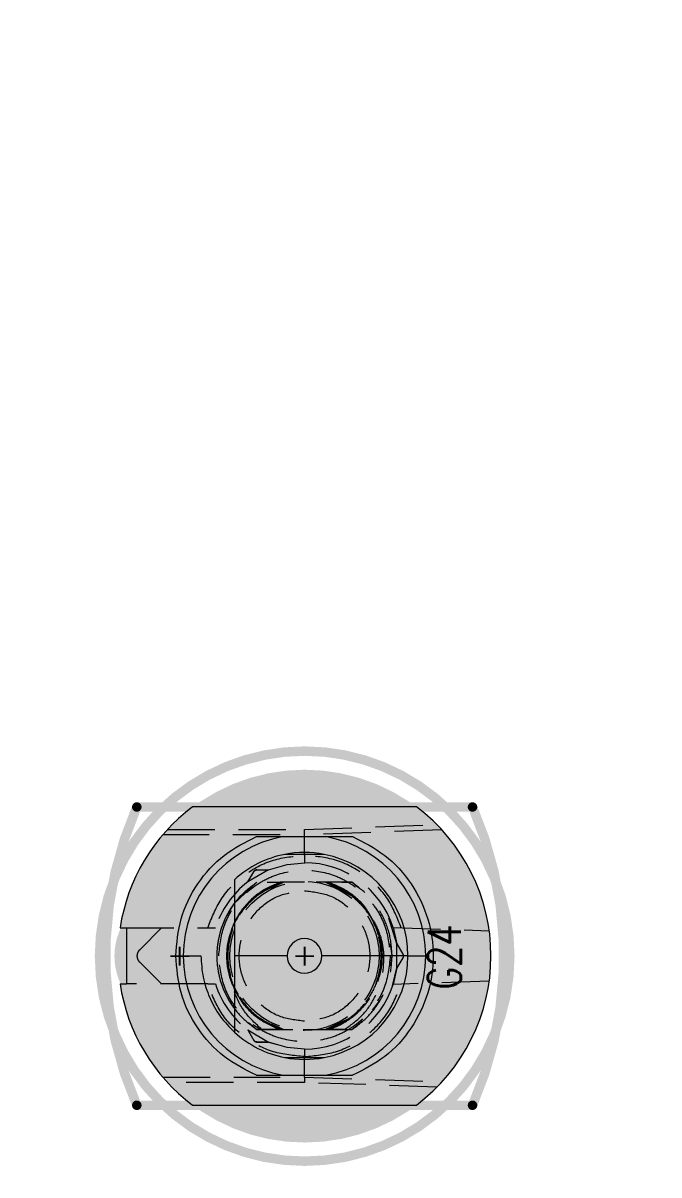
# Model space of a CAD drawing. Header units: millimetres. Extents: x 5 to 1395, y 5 to 415.
# Drawn here: x 1122 to 1139.04, y 229.93 to 260.83 of the extents above; entities that cross this region are included whole.
import ezdxf

# ---------------------------------------------------------------- set-up
doc = ezdxf.new("R2010")
doc.units = ezdxf.units.MM
doc.header["$PDSIZE"] = -1
doc.linetypes.add('HIDDEN', pattern=[1.905, 1.27, -0.635])
for name, color, linetype in [('DRIL_PLTE_THRU_01', 16, 'Continuous'), ('DRIL_PLTE_THRU_02', 146, 'Continuous'), ('DRIL_PLTE_THRU_03', 56, 'Continuous'), ('DRIL_PLTE_THRU_04', 216, 'Continuous'), ('DRIL_PLTE_THRU_05', 34, 'Continuous'), ('DRIL_PLTE_THRU_06', 96, 'Continuous'), ('DRIL_PLTE_THRU_07', 171, 'Continuous'), ('DRIL_PLTE_THRU_08', 176, 'Continuous'), ('DRIL_SYMBOL', 2, 'Continuous'), ('PADS_BOT', 5, 'Continuous'), ('PADS_INNER', 1, 'Continuous'), ('PADS_TOP', 1, 'Continuous'), ('PART_NAME_01', 1, 'Continuous'), ('PART_TOP_2DLINE_26', 5, 'Continuous'), ('PART_TOP_2DLINE_27', 5, 'Continuous')]:
    doc.layers.add(name, color=color, linetype=linetype)
doc.styles.add('W0$127', font='simplex', dxfattribs={"width": 0.75})
doc.dimstyles.new('ISO-25', dxfattribs={"dimtxt": 2.5, "dimasz": 2.5, "dimexe": 1.25, "dimexo": 0.625, "dimtad": 1, "dimtxsty": 'Standard', "dimcen": 2.5, "dimadec": 0, "dimazin": 0, "dimtfac": 1, "dimtmove": 0, "dimatfit": 3, "dimfxl": 0, "dimarcsym": 0})

# ---------------------------------------------------------------- blocks, each defined once
blk = doc.blocks.new('SMOOTH_0$254')
at = {"const_width": 0.127}
blk.add_lwpolyline([(-0.0635, 0, 1), (0.0635, 0, 1)], format="xyb", close=True, dxfattribs=at)
blk = doc.blocks.new('PART_BODY_TOP_1')
at = {"layer": 'PART_TOP_2DLINE_26', "const_width": 0.254}
blk.add_lwpolyline([(5.5, 0, 1), (-5.5, 0, 1)], format="xyb", close=True, dxfattribs=at)
at = {"layer": 'PART_TOP_2DLINE_27', "const_width": 0.254}
blk.add_lwpolyline([(-4.5, 4), (4.5, 4, -0.208911), (4.5, -4), (-4.5, -4, -0.208911)], format="xyb", close=True, dxfattribs=at)
at = {"layer": 'PART_TOP_2DLINE_27'}
for p in [(-4.5, 4), (4.5, 4), (-4.5, -4), (4.5, -4)]:
    blk.add_blockref('SMOOTH_0$254', p, dxfattribs=at)
blk = doc.blocks.new('DRIL_SYMBOL_5$15')
at = {"layer": 'DRIL_SYMBOL', "const_width": 0.0508}
for points in [[(-0.254, 0), (0.254, 0)], [(0, -0.254), (0, 0.254)]]:
    blk.add_lwpolyline(points, dxfattribs=at)
blk = doc.blocks.new('DRIL_HOLE_5$15')
at = {"const_width": 2.575}
blk.add_lwpolyline([(-1.2875, 0, 1), (1.2875, 0, 1)], format="xyb", close=True, dxfattribs=at)
blk.add_blockref('DRIL_SYMBOL_5$15', (0, 0))
blk = doc.blocks.new('PAD_0')
at = {"const_width": 5}
blk.add_lwpolyline([(0, -2.5, 1), (0, 2.5, 1)], format="xyb", close=True, dxfattribs=at)
blk = doc.blocks.new('STK_TOP_181')
at = {"layer": 'DRIL_PLTE_THRU_01'}
blk.add_blockref('DRIL_HOLE_5$15', (0, 0), dxfattribs=at)
at = {"layer": 'DRIL_PLTE_THRU_02'}
blk.add_blockref('DRIL_HOLE_5$15', (0, 0), dxfattribs=at)
at = {"layer": 'DRIL_PLTE_THRU_03'}
blk.add_blockref('DRIL_HOLE_5$15', (0, 0), dxfattribs=at)
at = {"layer": 'DRIL_PLTE_THRU_04'}
blk.add_blockref('DRIL_HOLE_5$15', (0, 0), dxfattribs=at)
at = {"layer": 'DRIL_PLTE_THRU_05'}
blk.add_blockref('DRIL_HOLE_5$15', (0, 0), dxfattribs=at)
at = {"layer": 'DRIL_PLTE_THRU_06'}
blk.add_blockref('DRIL_HOLE_5$15', (0, 0), dxfattribs=at)
at = {"layer": 'DRIL_PLTE_THRU_07'}
blk.add_blockref('DRIL_HOLE_5$15', (0, 0), dxfattribs=at)
at = {"layer": 'DRIL_PLTE_THRU_08'}
blk.add_blockref('DRIL_HOLE_5$15', (0, 0), dxfattribs=at)
at = {"layer": 'PADS_BOT'}
blk.add_blockref('PAD_0', (0, 0), dxfattribs=at)
at = {"layer": 'PADS_INNER'}
blk.add_blockref('PAD_0', (0, 0), dxfattribs=at)
at = {"layer": 'PADS_TOP'}
blk.add_blockref('PAD_0', (0, 0), dxfattribs=at)
blk = doc.blocks.new('DRIL_SYMBOL_2$55')
at = {"layer": 'DRIL_SYMBOL', "const_width": 0.0508}
for points in [[(-0.254, 0), (0.254, 0)], [(0, -0.254), (0, 0.254)]]:
    blk.add_lwpolyline(points, dxfattribs=at)
blk = doc.blocks.new('DRIL_HOLE_2$55')
at = {"const_width": 1.275}
blk.add_lwpolyline([(-0.6375, 0, 1), (0.6375, 0, 1)], format="xyb", close=True, dxfattribs=at)
blk.add_blockref('DRIL_SYMBOL_2$55', (0, 0))
blk = doc.blocks.new('PAD_1')
at = {"const_width": 1.75}
blk.add_lwpolyline([(0, -0.875, 1), (0, 0.875, 1)], format="xyb", close=True, dxfattribs=at)
blk = doc.blocks.new('STK_TOP_182')
at = {"layer": 'DRIL_PLTE_THRU_01'}
blk.add_blockref('DRIL_HOLE_2$55', (0, 0), dxfattribs=at)
at = {"layer": 'DRIL_PLTE_THRU_02'}
blk.add_blockref('DRIL_HOLE_2$55', (0, 0), dxfattribs=at)
at = {"layer": 'DRIL_PLTE_THRU_03'}
blk.add_blockref('DRIL_HOLE_2$55', (0, 0), dxfattribs=at)
at = {"layer": 'DRIL_PLTE_THRU_04'}
blk.add_blockref('DRIL_HOLE_2$55', (0, 0), dxfattribs=at)
at = {"layer": 'DRIL_PLTE_THRU_05'}
blk.add_blockref('DRIL_HOLE_2$55', (0, 0), dxfattribs=at)
at = {"layer": 'DRIL_PLTE_THRU_06'}
blk.add_blockref('DRIL_HOLE_2$55', (0, 0), dxfattribs=at)
at = {"layer": 'DRIL_PLTE_THRU_07'}
blk.add_blockref('DRIL_HOLE_2$55', (0, 0), dxfattribs=at)
at = {"layer": 'DRIL_PLTE_THRU_08'}
blk.add_blockref('DRIL_HOLE_2$55', (0, 0), dxfattribs=at)
at = {"layer": 'PADS_BOT'}
blk.add_blockref('PAD_1', (0, 0), dxfattribs=at)
at = {"layer": 'PADS_INNER'}
blk.add_blockref('PAD_1', (0, 0), dxfattribs=at)
at = {"layer": 'PADS_TOP'}
blk.add_blockref('PAD_1', (0, 0), dxfattribs=at)
blk = doc.blocks.new('SYM_TOP_3')
for name, p in [('PART_BODY_TOP_1', (0, 0)), ('STK_TOP_181', (0, 0)), ('STK_TOP_182', (3.35, 0))]:
    blk.add_blockref(name, p)
blk = doc.blocks.new('PART_TOP_14')
blk.add_blockref('SYM_TOP_3', (0, 0))
at = {"layer": 'PART_NAME_01', "style": 'W0$127', "width": 0.75}
blk.add_text('G24', height=0.889, rotation=270, dxfattribs=at).set_placement((-4.191, 0.889))
blk = doc.blocks.new('q')
at = {"rotation": 180}
blk.add_blockref('PART_TOP_14', (1129.545, 235.799), dxfattribs=at)
blk = doc.blocks.new('*D231')
at = {"color": 0, "lineweight": -2}
for p, q in [((969.595, 286.609), (969.595, 323.77)), ((1257.145, 181.679), (1257.145, 323.77)), ((1253.843, 322.77), (972.897, 322.77))]:
    blk.add_line(p, q, dxfattribs=at)
at = {"color": 0}
for points in [[(972.897, 323.321), (972.897, 322.22), (969.595, 322.77)], [(1253.843, 323.321), (1253.843, 322.22), (1257.145, 322.77)]]:
    blk.add_solid(points, dxfattribs=at)
at = {"layer": 'Defpoints', "color": 0}
for p in [(969.595, 322.77), (969.595, 285.609), (1257.145, 180.679)]:
    blk.add_point(p, dxfattribs=at)
at = {"color": 0, "insert": (1113.37, 326.336), "char_height": 3.5, "attachment_point": 5}
blk.add_mtext('287,550', dxfattribs=at)

msp = doc.modelspace()

# ---------------------------------------------------------------- linework, layer by layer
at = {"color": 7, "linetype": 'Continuous', "lineweight": 15}
for p, q in [((1132.5398, 239.8038), (1126.5398, 239.8038)), ((1124.5964, 236.5538), (1124.7648, 236.5538)), ((1124.7648, 236.5538), (1124.7648, 235.0538)), ((1126.2898, 235.8038), (1126.7648, 235.8038)), ((1129.075, 235.8038), (1127.6648, 235.8038)), ((1132.3148, 235.8038), (1130.0046, 235.8038)), ((1132.3148, 235.8038), (1132.7898, 235.8038)), ((1124.5964, 235.0538), (1124.7648, 235.0538)), ((1126.5398, 231.8038), (1132.5398, 231.8038))]:
    msp.add_line(p, q, dxfattribs=at)
at = {"color": 7, "linetype": 'HIDDEN', "lineweight": 0}
for p, q in [((1125.8685, 239.1981), (1129.5398, 239.1981)), ((1129.5398, 239.1982), (1133.0923, 239.3223)), ((1129.5398, 239.0538), (1129.5398, 239.1982)), ((1133.2255, 239.1825), (1129.5398, 239.0538)), ((1128.8895, 239.0538), (1125.7401, 239.0538)), ((1129.5398, 238.5038), (1129.5398, 239.0538)), ((1130.0642, 238.5288), (1130.0642, 238.5288)), ((1129.5398, 238.5038), (1129.5398, 238.3038)), ((1128.5799, 238.1121), (1128.0207, 237.7893)), ((1128.0207, 237.7893), (1128.1782, 238.0621)), ((1127.6506, 237.2014), (1128.2663, 237.7788)), ((1128.2663, 237.7788), (1128.0303, 237.581)), ((1128.3172, 237.4848), (1128.8889, 237.7788)), ((1128.3172, 237.4848), (1128.8889, 237.7788)), ((1128.5389, 237.7788), (1128.8889, 237.7788)), ((1128.6348, 237.619), (1128.9738, 237.7788)), ((1128.9738, 237.7788), (1128.6348, 237.619)), ((1128.8889, 237.7788), (1128.6478, 237.6548)), ((1129.2246, 237.7788), (1128.9738, 237.7788)), ((1129.4582, 237.7788), (1129.2246, 237.7788)), ((1129.5398, 237.7788), (1129.2717, 237.7788)), ((1130.1058, 237.7788), (1129.855, 237.7788)), ((1130.1058, 237.7788), (1130.8113, 237.4175)), ((1130.1058, 237.7788), (1130.5757, 237.5572)), ((1130.5756, 237.5572), (1130.1058, 237.7788)), ((1130.1058, 237.7787), (1130.6379, 237.5279)), ((1130.6379, 237.5279), (1130.1058, 237.7787)), ((1130.1058, 237.7787), (1130.6379, 237.5279)), ((1130.6379, 237.5279), (1130.1058, 237.7787)), ((1130.8133, 237.7788), (1130.1907, 237.7788)), ((1130.6377, 237.5489), (1130.1907, 237.7788)), ((1130.1907, 237.7788), (1130.7047, 237.5145)), ((1130.7048, 237.5144), (1130.1907, 237.7788)), ((1130.1907, 237.7788), (1130.7047, 237.5145)), ((1130.5407, 237.7788), (1130.8133, 237.7788)), ((1130.9527, 237.662), (1130.8133, 237.7788)), ((1131.0108, 237.6133), (1130.8133, 237.7788)), ((1132.0189, 236.1266), (1131.7987, 236.8148)), ((1124.7648, 236.5538), (1126.9461, 236.5538)), ((1125.1317, 235.9806), (1125.705, 236.5538)), ((1131.9199, 236.5687), (1134.494, 236.4788)), ((1131.9199, 236.5687), (1132.0189, 236.1266)), ((1131.8898, 235.8038), (1131.8492, 236.1275)), ((1131.8898, 235.8038), (1131.8509, 236.1141)), ((1132.0189, 236.1266), (1132.1764, 235.8538)), ((1132.0189, 235.4809), (1132.0189, 236.1266)), ((1131.8566, 235.5388), (1131.8898, 235.8038)), ((1132.1764, 235.7538), (1132.0189, 235.4809)), ((1125.705, 235.0538), (1125.1317, 235.627)), ((1131.8998, 235.003), (1132.0189, 235.4809)), ((1132.0189, 235.4809), (1131.9199, 235.0389)), ((1134.494, 235.1288), (1131.9199, 235.0389)), ((1126.9461, 235.0538), (1124.7648, 235.0538)), ((1131.3643, 234.3472), (1131.575, 234.6288)), ((1128.0379, 234.0202), (1128.2663, 233.8288)), ((1128.088, 233.9782), (1128.2663, 233.8288)), ((1128.5741, 233.9907), (1128.8889, 233.8288)), ((1128.9738, 233.8288), (1128.6565, 233.9784)), ((1128.6609, 233.9763), (1128.9738, 233.8288)), ((1130.6623, 234.0912), (1130.1058, 233.8288)), ((1130.1058, 233.8288), (1130.6623, 234.0912)), ((1130.6623, 234.0912), (1130.1058, 233.8288)), ((1130.1058, 233.8288), (1130.6623, 234.0912)), ((1130.1907, 233.8288), (1130.5942, 234.0362)), ((1130.8133, 233.8288), (1131.0868, 234.058)), ((1128.0207, 233.8183), (1128.5799, 233.4954)), ((1128.2663, 233.8288), (1128.8889, 233.8288)), ((1128.8889, 233.8288), (1128.2663, 233.8288)), ((1128.2663, 233.8288), (1129.2246, 233.8288)), ((1129.5063, 233.8288), (1129.855, 233.8288)), ((1129.855, 233.8288), (1130.6124, 233.8288)), ((1130.1907, 233.8288), (1130.8133, 233.8288)), ((1130.6124, 233.8288), (1130.1907, 233.8288)), ((1128.5799, 233.4954), (1128.2648, 233.4954)), ((1128.5799, 233.4954), (1128.7821, 233.4374)), ((1129.5398, 233.3038), (1129.5398, 233.1038)), ((1129.5398, 232.5538), (1129.5398, 233.1038)), ((1125.7401, 232.5538), (1128.8895, 232.5538)), ((1129.5398, 232.4094), (1125.8685, 232.4094)), ((1129.5398, 232.5538), (1133.2255, 232.4251)), ((1129.5398, 232.5538), (1129.5398, 232.4094)), ((1133.0923, 232.2853), (1129.5398, 232.4094))]:
    msp.add_line(p, q, dxfattribs=at)
at = {"color": 7, "linetype": 'HIDDEN', "lineweight": 0, "flags": 128}
for points in [[(1128.5799, 238.1121), (1129.0742, 238.26), (1129.5483, 238.3038)], [(1128.2663, 237.7788), (1128.2663, 237.7788)], [(1128.9738, 237.7788), (1128.9738, 237.7788)], [(1128.9738, 237.7788), (1128.9738, 237.7788)], [(1128.9738, 237.7788), (1128.9738, 237.7788)], [(1128.9738, 237.7788), (1128.9738, 237.7788)], [(1128.9738, 237.7788), (1128.9738, 237.7788)], [(1130.1058, 237.7788), (1130.1058, 237.7788)], [(1130.1058, 237.7788), (1130.1058, 237.7788)], [(1130.1058, 237.7788), (1130.1058, 237.7788)], [(1130.1058, 237.7788), (1130.1058, 237.7788)], [(1130.1058, 237.7788), (1130.1058, 237.7788)], [(1130.1058, 237.7788), (1130.1058, 237.7788)], [(1130.1058, 237.7788), (1130.1058, 237.7788)], [(1130.1058, 237.7788), (1130.1058, 237.7788)], [(1130.8133, 237.7788), (1130.8133, 237.7788)], [(1127.6106, 235.0277), (1127.6068, 235.0563), (1127.6067, 235.0652), (1127.607, 235.0665), (1127.6073, 235.0674), (1127.6075, 235.0675), (1127.6075, 235.0676), (1127.6076, 235.0676), (1127.6076, 235.0676), (1127.6076, 235.0676), (1127.6076, 235.0676), (1127.6076, 235.0676), (1127.6075, 235.0676), (1127.6073, 235.0676), (1127.6072, 235.0676), (1127.6072, 235.0676), (1127.6072, 235.0676), (1127.6072, 235.0676), (1127.6072, 235.0676), (1127.6073, 235.0676), (1127.6075, 235.0677), (1127.6077, 235.0677), (1127.6078, 235.0677), (1127.6078, 235.0677), (1127.6079, 235.0678), (1127.6079, 235.0678), (1127.6079, 235.0678), (1127.6079, 235.0678), (1127.6082, 235.0678), (1127.6086, 235.0677), (1127.6093, 235.0673), (1127.6119, 235.0644), (1127.6761, 234.9349), (1127.7633, 234.7719)], [(1131.319, 234.7765), (1131.319, 234.7765)], [(1130.567, 234.0246), (1130.567, 234.0246)], [(1128.2663, 233.8288), (1128.2663, 233.8288)], [(1128.2663, 233.8288), (1128.2663, 233.8288)], [(1128.2663, 233.8288), (1128.2663, 233.8288)], [(1128.2663, 233.8288), (1128.2663, 233.8288)], [(1128.2663, 233.8288), (1128.2663, 233.8288)], [(1128.2663, 233.8288), (1128.2663, 233.8288)], [(1128.2663, 233.8288), (1128.2663, 233.8288)], [(1128.2663, 233.8288), (1128.2663, 233.8288)], [(1129.2246, 233.8288), (1129.2246, 233.8288)], [(1129.855, 233.8288), (1129.855, 233.8288)], [(1130.8133, 233.8288), (1130.8133, 233.8288)], [(1130.8133, 233.8288), (1130.8133, 233.8288)], [(1130.8133, 233.8288), (1130.8133, 233.8288)], [(1130.8133, 233.8288), (1130.8133, 233.8288)], [(1130.8133, 233.8288), (1130.8133, 233.8288)], [(1130.8133, 233.8288), (1130.8133, 233.8288)], [(1130.8133, 233.8288), (1130.8133, 233.8288)], [(1129.5398, 233.3038), (1129.0742, 233.3475), (1128.5799, 233.4954)]]:
    msp.add_lwpolyline(points, dxfattribs=at)
at = {"color": 7, "linetype": 'HIDDEN', "lineweight": 0}
msp.add_circle((1129.5398, 235.8038), 2, dxfattribs=at)
at = {"color": 7, "linetype": 'Continuous', "lineweight": 15}
for radius, start, end in [(5, 126.8699, 171.37307), (5, 306.8699, 53.1301), (3.25, 100.06327, 180), (3.25, 0, 79.93673), (2.775, 100.89324, 132.50663), (2.775, 79.10676, 100.89295), (2.775, 0, 79.10705), (0.4648, 0, 180), (3.25, 180, 259.93673), (0.4648, 180, 0), (2.775, 280.89295, 0), (3.25, 280.06327, 0), (5, 188.62693, 233.1301), (2.775, 227.49336, 259.10705), (2.775, 259.10668, 280.89376)]:
    msp.add_arc((1129.5398, 235.8038), radius, start, end, dxfattribs=at)
at = {"color": 7, "linetype": 'HIDDEN', "lineweight": 0}
for radius, start, end in [(2.5, 17.81569, 90), (2.5, 127.42024, 162.5424), (2.35, 143.50581, 237.18508), (2.5, 197.4576, 232.57976), (2.5, 270, 342.18431)]:
    msp.add_arc((1129.5398, 235.8038), radius, start, end, dxfattribs=at)
at = {"color": 7, "linetype": 'Continuous', "lineweight": 15}
for points, knots in [([(1126.0898, 235.8098), (1126.1184, 236.1433), (1126.177, 236.8255), (1126.6432, 237.7632), (1127.3401, 238.5449), (1127.9515, 238.8531), (1128.2504, 239.0038)], [0, 0, 0, 0, 0.244423, 0.4999994, 0.7555771, 1, 1, 1, 1]), ([(1128.2504, 239.0038), (1128.3849, 239.0038), (1128.5587, 239.0038), (1128.753, 239.0038), (1128.8336, 239.0038), (1128.8876, 239.0038), (1128.9272, 239.0038), (1128.9534, 239.0038), (1128.9674, 239.0038), (1128.9715, 239.0038), (1128.9718, 239.0038), (1128.9719, 239.0038)], [0, 0, 0, 0, 0.5219292, 0.6747083, 0.7796381, 0.85173, 0.9016653, 0.954567, 0.9758809, 0.9930947, 1, 1, 1, 1]), ([(1128.9719, 239.0038), (1129.1479, 239.0038), (1129.5003, 239.0038), (1129.8934, 239.0038), (1130.0858, 239.0038), (1130.1077, 239.0038)], [0, 0, 0, 0, 0.4691021, 0.9396151, 1, 1, 1, 1]), ([(1130.1077, 239.0038), (1130.1082, 239.0038), (1130.1094, 239.0038), (1130.1211, 239.0038), (1130.1646, 239.0038), (1130.3611, 239.0038), (1130.595, 239.0038), (1130.7912, 239.0038), (1130.8292, 239.0038)], [0, 0, 0, 0, 0.0169296, 0.0393016, 0.0816949, 0.2362005, 0.8521601, 1, 1, 1, 1]), ([(1130.8292, 239.0038), (1131.1282, 238.8528), (1131.7399, 238.5441), (1132.442, 237.7608), (1132.8905, 236.8211), (1133.0384, 235.8038), (1132.8904, 234.7864), (1132.442, 233.8468), (1131.7399, 233.0635), (1131.1282, 232.7547), (1130.8292, 232.6038)], [0, 0, 0, 0, 0.1222034, 0.2500002, 0.3777961, 0.4999996, 0.6222031, 0.7499998, 0.8777966, 1, 1, 1, 1]), ([(1130.0642, 238.5288), (1129.7741, 238.5288), (1129.421, 238.5288), (1129.0768, 238.5288), (1129.0154, 238.5288)], [0, 0, 0, 0, 0.8214873, 1, 1, 1, 1]), ([(1127.6648, 237.8495), (1127.6648, 237.4119), (1127.6648, 236.8089), (1127.6648, 236.0201), (1127.6648, 235.8038)], [0, 0, 0, 0, 0.7257586, 1, 1, 1, 1]), ([(1128.2504, 232.6038), (1127.9507, 232.755), (1127.3376, 233.0642), (1126.6395, 233.8492), (1126.174, 234.7908), (1126.1174, 235.4753), (1126.0898, 235.8098)], [0, 0, 0, 0, 0.2443909, 0.4999992, 0.7556084, 1, 1, 1, 1]), ([(1126.7648, 235.8038), (1126.7762, 235.612), (1126.7991, 235.2285), (1126.9839, 234.6793), (1127.2638, 234.172), (1127.5312, 233.896), (1127.6648, 233.758)], [0, 0, 0, 0, 0.2500002, 0.5000008, 0.7499989, 1, 1, 1, 1]), ([(1127.6648, 235.8038), (1127.6648, 235.6089), (1127.6648, 235.1044), (1127.6648, 234.4227), (1127.6648, 233.9737), (1127.6648, 233.7581)], [0, 0, 0, 0, 0.2465265, 0.6381386, 1, 1, 1, 1]), ([(1129.0154, 233.0788), (1129.3055, 233.0788), (1129.6586, 233.0788), (1130.0028, 233.0788), (1130.0642, 233.0788)], [0, 0, 0, 0, 0.8214964, 1, 1, 1, 1]), ([(1128.2504, 232.6038), (1128.3849, 232.6038), (1128.5587, 232.6038), (1128.753, 232.6038), (1128.8336, 232.6038), (1128.8876, 232.6038), (1128.9272, 232.6038), (1128.9534, 232.6038), (1128.9674, 232.6038), (1128.9715, 232.6038), (1128.9718, 232.6038), (1128.9719, 232.6038)], [0, 0, 0, 0, 0.5219292, 0.6747083, 0.7796381, 0.85173, 0.9016653, 0.954567, 0.9758809, 0.9930947, 1, 1, 1, 1]), ([(1128.9719, 232.6038), (1129.1479, 232.6038), (1129.5003, 232.6038), (1129.8934, 232.6038), (1130.0858, 232.6038), (1130.1077, 232.6038)], [0, 0, 0, 0, 0.4691021, 0.9396151, 1, 1, 1, 1]), ([(1130.1077, 232.6038), (1130.1082, 232.6038), (1130.1094, 232.6038), (1130.1211, 232.6038), (1130.1646, 232.6038), (1130.3611, 232.6038), (1130.595, 232.6038), (1130.7912, 232.6038), (1130.8292, 232.6038)], [0, 0, 0, 0, 0.0169296, 0.0393016, 0.0816949, 0.2362005, 0.8521601, 1, 1, 1, 1])]:
    msp.add_open_spline(points, degree=3, knots=knots, dxfattribs=at)
at = {"color": 7, "linetype": 'HIDDEN', "lineweight": 0}
for points, knots in [([(1126.9461, 236.5538), (1127.0493, 236.8181), (1127.2615, 237.361), (1127.8907, 237.9973), (1128.6767, 238.425), (1129.2572, 238.478), (1129.5398, 238.5038)], [0, 0, 0, 0, 0.2433927, 0.4999996, 0.7566069, 1, 1, 1, 1]), ([(1132.1314, 236.5613), (1132.0276, 236.8247), (1131.8145, 237.3659), (1131.1856, 237.9995), (1130.401, 238.4254), (1129.8218, 238.4781), (1129.5398, 238.5038)], [0, 0, 0, 0, 0.2434239, 0.5000003, 0.756578, 1, 1, 1, 1]), ([(1127.2398, 235.8038), (1127.2707, 236.093), (1127.3184, 236.5395), (1127.6047, 237.0756), (1127.9019, 237.4411), (1128.2679, 237.7403), (1128.8039, 238.0176), (1129.5398, 238.1596), (1130.2756, 238.0176), (1130.8116, 237.7404), (1131.1775, 237.4413), (1131.4748, 237.0758), (1131.7612, 236.5396), (1131.8089, 236.093), (1131.8398, 235.8038)], [0, 0, 0, 0, 0.1197214, 0.1848231, 0.2499997, 0.3151022, 0.3802785, 0.4999999, 0.6197213, 0.6848239, 0.7500001, 0.8151022, 0.8802785, 1, 1, 1, 1]), ([(1128.1782, 238.0621), (1128.1372, 237.9911), (1128.083, 237.8972), (1128.0348, 237.8137), (1128.0224, 237.7924), (1128.0212, 237.7903), (1128.0207, 237.7893)], [0, 0, 0, 0, 0.6387229, 0.8437513, 0.9250027, 1, 1, 1, 1]), ([(1128.1782, 238.0621), (1128.1831, 238.0694), (1128.193, 238.0838), (1128.2143, 238.0996), (1128.2387, 238.1102), (1128.2561, 238.1115), (1128.2648, 238.1121)], [0, 0, 0, 0, 0.25081291, 0.49999706, 0.74919277, 1, 1, 1, 1]), ([(1128.2648, 238.1121), (1128.2571, 238.1118), (1128.2467, 238.1114), (1128.2294, 238.1059), (1128.2211, 238.1022), (1128.2153, 238.0991), (1128.2096, 238.0956), (1128.202, 238.0902), (1128.188, 238.0777), (1128.1824, 238.0688), (1128.1782, 238.0621)], [0, 0, 0, 0, 0.3001452, 0.406675, 0.4526194, 0.4958944, 0.5401004, 0.5867102, 0.6945367, 1, 1, 1, 1]), ([(1128.2648, 238.1121), (1128.3469, 238.1121), (1128.4552, 238.1121), (1128.5517, 238.1121), (1128.5763, 238.1121), (1128.5787, 238.1121), (1128.5799, 238.1121)], [0, 0, 0, 0, 0.6387162, 0.8437463, 0.9249997, 1, 1, 1, 1]), ([(1128.2663, 237.7788), (1128.1097, 237.661), (1127.7965, 237.4253), (1127.4558, 236.9387), (1127.2386, 236.3905), (1127.1654, 235.8038), (1127.2386, 235.2171), (1127.4558, 234.6689), (1127.7965, 234.1822), (1128.1097, 233.9466), (1128.2663, 233.8288)], [0, 0, 0, 0, 0.12500027, 0.24999972, 0.37500064, 0.49999982, 0.62500056, 0.75000001, 0.87500075, 1, 1, 1, 1]), ([(1128.8889, 237.7788), (1128.689, 237.692), (1128.2891, 237.5186), (1127.8279, 237.0403), (1127.5286, 236.4554), (1127.4262, 235.8038), (1127.5286, 235.1521), (1127.8279, 234.5673), (1128.2891, 234.0889), (1128.689, 233.9155), (1128.8889, 233.8288)], [0, 0, 0, 0, 0.1249998, 0.2499989, 0.3749991, 0.4999996, 0.6250001, 0.7499999, 0.8749996, 1, 1, 1, 1]), ([(1128.9738, 233.8288), (1128.767, 233.9097), (1128.3533, 234.0715), (1127.8711, 234.548), (1127.5572, 235.1398), (1127.4494, 235.8038), (1127.5571, 236.4678), (1127.8711, 237.0595), (1128.3533, 237.536), (1128.767, 237.6979), (1128.9738, 237.7788)], [0, 0, 0, 0, 0.1249998, 0.2499999, 0.3749995, 0.5000005, 0.6249999, 0.7500005, 0.8749997, 1, 1, 1, 1]), ([(1128.9738, 237.7788), (1128.767, 237.6979), (1128.3533, 237.536), (1127.8711, 237.0595), (1127.5571, 236.4678), (1127.4494, 235.8038), (1127.5572, 235.1398), (1127.8711, 234.548), (1128.3533, 234.0715), (1128.767, 233.9097), (1128.9738, 233.8288)], [0, 0, 0, 0, 0.12500033, 0.24999953, 0.37500011, 0.49999948, 0.62500046, 0.75000006, 0.87500023, 1, 1, 1, 1]), ([(1128.9738, 233.8288), (1128.767, 233.9097), (1128.3533, 234.0716), (1127.8711, 234.548), (1127.5572, 235.1398), (1127.4494, 235.8038), (1127.5572, 236.4678), (1127.8711, 237.0595), (1128.3533, 237.536), (1128.767, 237.6978), (1128.9738, 237.7787)], [0, 0, 0, 0, 0.1249996, 0.2499998, 0.375, 0.5000001, 0.6250002, 0.7499991, 0.8749997, 1, 1, 1, 1]), ([(1128.9738, 237.7787), (1128.767, 237.6978), (1128.3533, 237.536), (1127.8711, 237.0595), (1127.5572, 236.4678), (1127.4494, 235.8038), (1127.5572, 235.1398), (1127.8711, 234.548), (1128.3533, 234.0716), (1128.767, 233.9097), (1128.9738, 233.8288)], [0, 0, 0, 0, 0.1250003, 0.2500009, 0.3749998, 0.4999999, 0.625, 0.7500002, 0.8750004, 1, 1, 1, 1]), ([(1128.9738, 233.8288), (1128.767, 233.9097), (1128.3533, 234.0716), (1127.8711, 234.548), (1127.5572, 235.1398), (1127.4494, 235.8038), (1127.5572, 236.4678), (1127.8711, 237.0595), (1128.3533, 237.536), (1128.767, 237.6978), (1128.9738, 237.7787)], [0, 0, 0, 0, 0.12499983, 0.25000023, 0.37500024, 0.50000063, 0.62499964, 0.74999965, 0.87499954, 1, 1, 1, 1]), ([(1128.9738, 237.7787), (1128.767, 237.6978), (1128.3533, 237.536), (1127.8711, 237.0595), (1127.5572, 236.4678), (1127.4494, 235.8038), (1127.5572, 235.1398), (1127.8711, 234.548), (1128.3533, 234.0716), (1128.767, 233.9097), (1128.9738, 233.8288)], [0, 0, 0, 0, 0.1250005, 0.2500004, 0.3750004, 0.4999994, 0.6249998, 0.7499998, 0.8750002, 1, 1, 1, 1]), ([(1127.8681, 237.0405), (1128.0096, 237.2032), (1128.2926, 237.5284), (1128.6901, 237.6953), (1128.8889, 237.7788)], [0, 0, 0, 0, 0.4999986, 1, 1, 1, 1]), ([(1128.0957, 237.2647), (1128.1649, 237.3413), (1128.38, 237.58), (1128.6832, 237.6984), (1128.8889, 237.7788)], [0, 0, 0, 0, 0.3212756, 1, 1, 1, 1]), ([(1128.9738, 237.7788), (1128.8346, 237.7306), (1128.5562, 237.6342), (1128.3221, 237.4552), (1128.2051, 237.3657)], [0, 0, 0, 0, 0.50000033, 1, 1, 1, 1]), ([(1128.9738, 237.7788), (1128.8346, 237.7306), (1128.5562, 237.6342), (1128.3221, 237.4552), (1128.2051, 237.3657)], [0, 0, 0, 0, 0.50000143, 1, 1, 1, 1]), ([(1128.9738, 237.7788), (1128.9735, 237.7788), (1128.9727, 237.7788), (1128.9658, 237.7788), (1128.9392, 237.7788), (1128.9107, 237.7788), (1128.8889, 237.7788)], [0, 0, 0, 0, 0.0688994, 0.1454526, 0.3449171, 1, 1, 1, 1]), ([(1128.8889, 237.7788), (1128.9106, 237.7788), (1128.9386, 237.7788), (1128.9658, 237.7788), (1128.9727, 237.7788), (1128.9735, 237.7788), (1128.9738, 237.7788)], [0, 0, 0, 0, 0.6594507, 0.8553261, 0.9305162, 1, 1, 1, 1]), ([(1130.1907, 237.7788), (1130.1691, 237.7788), (1130.141, 237.7788), (1130.1138, 237.7788), (1130.1069, 237.7788), (1130.1062, 237.7788), (1130.1058, 237.7788)], [0, 0, 0, 0, 0.6594867, 0.8553807, 0.9305432, 1, 1, 1, 1]), ([(1130.1058, 237.7788), (1130.1062, 237.7788), (1130.1069, 237.7788), (1130.1138, 237.7788), (1130.1404, 237.7788), (1130.1689, 237.7788), (1130.1907, 237.7788)], [0, 0, 0, 0, 0.0688679, 0.1454135, 0.3449082, 1, 1, 1, 1]), ([(1130.1907, 237.7788), (1130.1691, 237.7788), (1130.141, 237.7788), (1130.1138, 237.7788), (1130.1069, 237.7788), (1130.1062, 237.7788), (1130.1058, 237.7788)], [0, 0, 0, 0, 0.6593674, 0.855288, 0.9305002, 1, 1, 1, 1]), ([(1130.1058, 237.7788), (1130.1062, 237.7788), (1130.107, 237.7788), (1130.1138, 237.7788), (1130.1404, 237.7788), (1130.1689, 237.7788), (1130.1907, 237.7788)], [0, 0, 0, 0, 0.0689442, 0.1455862, 0.3451607, 1, 1, 1, 1]), ([(1130.1058, 233.8288), (1130.3126, 233.9097), (1130.7263, 234.0715), (1131.2086, 234.548), (1131.5225, 235.1398), (1131.6302, 235.8038), (1131.5225, 236.4678), (1131.2085, 237.0595), (1130.7263, 237.536), (1130.3126, 237.6979), (1130.1058, 237.7788)], [0, 0, 0, 0, 0.12499993, 0.24999993, 0.37499966, 0.50000039, 0.62500067, 0.74999955, 0.87499954, 1, 1, 1, 1]), ([(1130.1907, 237.7788), (1130.3907, 237.6921), (1130.7905, 237.5186), (1131.2517, 237.0403), (1131.551, 236.4554), (1131.6535, 235.8038), (1131.551, 235.1521), (1131.2517, 234.5673), (1130.7905, 234.0889), (1130.3907, 233.9155), (1130.1907, 233.8288)], [0, 0, 0, 0, 0.1250004, 0.25, 0.3749995, 0.5, 0.6249994, 0.7500005, 0.8749996, 1, 1, 1, 1]), ([(1131.4228, 236.6324), (1131.3633, 236.7662), (1131.2158, 237.0985), (1130.7864, 237.5168), (1130.3893, 237.6914), (1130.1907, 237.7788)], [0, 0, 0, 0, 0.2522679, 0.6261326, 1, 1, 1, 1]), ([(1130.1907, 237.7788), (1130.3947, 237.696), (1130.7393, 237.5563), (1130.983, 237.2788), (1131.0824, 237.1656)], [0, 0, 0, 0, 0.5921117, 1, 1, 1, 1]), ([(1131.8898, 235.8038), (1131.8757, 235.9994), (1131.8476, 236.3905), (1131.622, 236.9387), (1131.2835, 237.4253), (1130.9701, 237.661), (1130.8133, 237.7788)], [0, 0, 0, 0, 0.2499985, 0.4999997, 0.7499995, 1, 1, 1, 1]), ([(1131.8898, 235.8038), (1131.8757, 235.9994), (1131.8476, 236.3905), (1131.622, 236.9387), (1131.2835, 237.4253), (1130.9701, 237.661), (1130.8133, 237.7788)], [0, 0, 0, 0, 0.2499985, 0.4999997, 0.7499995, 1, 1, 1, 1]), ([(1128.8889, 233.8288), (1128.689, 233.9155), (1128.2892, 234.0889), (1127.8279, 234.5674), (1127.5289, 235.1518), (1127.4253, 235.8049), (1127.532, 236.4514), (1127.7869, 236.9946), (1128.0614, 237.2419), (1128.1743, 237.3436)], [0, 0, 0, 0, 0.1492878, 0.2985754, 0.4478626, 0.5971504, 0.7464366, 0.8957238, 1, 1, 1, 1]), ([(1128.8889, 233.8288), (1128.689, 233.9155), (1128.2892, 234.0889), (1127.8279, 234.5674), (1127.5289, 235.1518), (1127.4253, 235.8049), (1127.5321, 236.4513), (1127.7849, 236.9915), (1128.0565, 237.2365), (1128.1665, 237.3358)], [0, 0, 0, 0, 0.1496699, 0.299339, 0.4490083, 0.5986767, 0.7483467, 0.898016, 1, 1, 1, 1]), ([(1128.1644, 237.3337), (1128.0551, 237.2351), (1127.7843, 236.9907), (1127.5321, 236.4513), (1127.4252, 235.8049), (1127.5288, 235.1518), (1127.8279, 234.5674), (1128.2891, 234.0889), (1128.689, 233.9155), (1128.8889, 233.8288)], [0, 0, 0, 0, 0.101378, 0.251148, 0.4009178, 0.5506892, 0.7004592, 0.8502301, 1, 1, 1, 1]), ([(1129.5398, 234.0538), (1129.3108, 234.0801), (1128.8527, 234.1327), (1128.2702, 234.5374), (1127.8809, 235.1158), (1127.7442, 235.8038), (1127.8809, 236.4917), (1128.2702, 237.0702), (1128.8527, 237.4749), (1129.3108, 237.5275), (1129.5398, 237.5538)], [0, 0, 0, 0, 0.1249999, 0.2500002, 0.3750002, 0.5000002, 0.6250003, 0.7500002, 0.8749998, 1, 1, 1, 1]), ([(1128.2051, 237.3657), (1128.113, 237.2791), (1128.0048, 237.1775), (1127.9007, 237.0638), (1127.8788, 237.0443), (1127.8719, 237.0404), (1127.8696, 237.0401), (1127.8686, 237.0402), (1127.8682, 237.0404), (1127.8681, 237.0405)], [0, 0, 0, 0, 0.805357, 0.9459636, 0.982687, 0.9932312, 0.9969154, 0.9985021, 1, 1, 1, 1]), ([(1129.5398, 237.5538), (1129.7688, 237.5275), (1130.2269, 237.4749), (1130.8095, 237.0702), (1131.1987, 236.4917), (1131.3354, 235.8038), (1131.1987, 235.1158), (1130.8095, 234.5374), (1130.2269, 234.1327), (1129.7688, 234.0801), (1129.5398, 234.0538)], [0, 0, 0, 0, 0.1250001, 0.2499996, 0.3749999, 0.4999998, 0.6249996, 0.7499999, 0.8750002, 1, 1, 1, 1]), ([(1130.8113, 237.4175), (1130.9496, 237.2895), (1131.2263, 237.0334), (1131.4896, 236.5248), (1131.6139, 235.971), (1131.5811, 235.4025), (1131.3962, 234.8639), (1131.0715, 234.3983), (1130.6353, 234.0273), (1130.2823, 233.895), (1130.1058, 233.8288)], [0, 0, 0, 0, 0.1249988, 0.249999, 0.3749997, 0.5000008, 0.6250002, 0.7500012, 0.8750007, 1, 1, 1, 1]), ([(1131.4123, 236.7083), (1131.3297, 236.8424), (1131.1654, 237.1094), (1130.929, 237.3152), (1130.8113, 237.4175)], [0, 0, 0, 0, 0.5024687, 1, 1, 1, 1]), ([(1127.8549, 237.0225), (1127.7437, 236.8351), (1127.5214, 236.4602), (1127.4281, 235.8025), (1127.5281, 235.1525), (1127.8281, 234.5672), (1128.2891, 234.089), (1128.689, 233.9155), (1128.8889, 233.8288)], [0, 0, 0, 0, 0.16666665, 0.33333236, 0.49999979, 0.66666644, 0.83333349, 1, 1, 1, 1]), ([(1128.8889, 233.8288), (1128.689, 233.9155), (1128.2891, 234.0889), (1127.8278, 234.5674), (1127.5289, 235.1518), (1127.4249, 235.8052), (1127.5333, 236.4503), (1127.7667, 236.9633), (1128.0113, 237.1874), (1128.0957, 237.2647)], [0, 0, 0, 0, 0.15321753, 0.30643603, 0.4596537, 0.61287278, 0.76609012, 0.91930896, 1, 1, 1, 1]), ([(1130.1907, 233.8288), (1130.328, 233.8836), (1130.6025, 233.9932), (1130.9584, 234.2632), (1131.2525, 234.5963), (1131.4686, 234.9856), (1131.5983, 235.4115), (1131.6334, 235.8544), (1131.5802, 236.298), (1131.4682, 236.5716), (1131.4123, 236.7083)], [0, 0, 0, 0, 0.1250003, 0.2500005, 0.3749996, 0.5000007, 0.6250005, 0.7499997, 0.8749997, 1, 1, 1, 1]), ([(1131.4123, 236.7083), (1131.4803, 236.5657), (1131.6172, 236.2788), (1131.6516, 235.9627), (1131.6689, 235.8038)], [0, 0, 0, 0, 0.4970651, 1, 1, 1, 1]), ([(1126.9461, 236.5538), (1126.9738, 236.5538), (1127.0289, 236.5538), (1127.0971, 236.5538), (1127.1463, 236.5538), (1127.1521, 236.5538), (1127.155, 236.5538)], [0, 0, 0, 0, 0.2581075, 0.5125959, 0.7555928, 1, 1, 1, 1]), ([(1125.1317, 235.627), (1125.1112, 235.6528), (1125.0702, 235.7045), (1125.0527, 235.8038), (1125.0702, 235.9031), (1125.1112, 235.9547), (1125.1317, 235.9806)], [0, 0, 0, 0, 0.2500054, 0.5000094, 0.7499946, 1, 1, 1, 1]), ([(1131.8398, 235.8038), (1131.8089, 235.5146), (1131.7612, 235.0681), (1131.4749, 234.5319), (1131.1777, 234.1665), (1130.8117, 233.8673), (1130.2757, 233.59), (1129.5398, 233.448), (1128.8041, 233.59), (1128.2681, 233.8672), (1127.9021, 234.1662), (1127.6048, 234.5318), (1127.3184, 235.0679), (1127.2707, 235.5146), (1127.2398, 235.8038)], [0, 0, 0, 0, 0.1197213, 0.1848235, 0.2500003, 0.3151023, 0.380279, 0.5000001, 0.6197213, 0.6848234, 0.7499998, 0.8151015, 0.8802788, 1, 1, 1, 1]), ([(1130.6124, 233.8288), (1130.7753, 233.946), (1131.099, 234.1787), (1131.4398, 234.6718), (1131.6536, 235.2232), (1131.6638, 235.6111), (1131.6689, 235.8038)], [0, 0, 0, 0, 0.2550541, 0.5067385, 0.7550527, 1, 1, 1, 1]), ([(1130.8133, 233.8288), (1130.9701, 233.9466), (1131.2836, 234.1822), (1131.622, 234.6689), (1131.8476, 235.2171), (1131.8757, 235.6082), (1131.8898, 235.8038)], [0, 0, 0, 0, 0.2499983, 0.5000005, 0.7499985, 1, 1, 1, 1]), ([(1130.8133, 233.8288), (1130.9701, 233.9466), (1131.2836, 234.1822), (1131.622, 234.6689), (1131.8476, 235.2171), (1131.8757, 235.6082), (1131.8898, 235.8038)], [0, 0, 0, 0, 0.2499983, 0.5000005, 0.7499985, 1, 1, 1, 1]), ([(1132.1764, 235.8538), (1132.1802, 235.8459), (1132.1878, 235.8301), (1132.1908, 235.8038), (1132.1878, 235.7775), (1132.1802, 235.7617), (1132.1764, 235.7538)], [0, 0, 0, 0, 0.2500525, 0.4999976, 0.7500134, 1, 1, 1, 1]), ([(1129.5398, 233.1038), (1129.2572, 233.1296), (1128.6767, 233.1825), (1127.8907, 233.6103), (1127.2615, 234.2466), (1127.0493, 234.7895), (1126.9461, 235.0538)], [0, 0, 0, 0, 0.2433929, 0.5000002, 0.7566072, 1, 1, 1, 1]), ([(1126.9461, 235.0538), (1126.9739, 235.0538), (1127.0291, 235.0538), (1127.0973, 235.0538), (1127.1463, 235.0538), (1127.1521, 235.0538), (1127.155, 235.0538)], [0, 0, 0, 0, 0.2586233, 0.5136197, 0.7560913, 1, 1, 1, 1]), ([(1128.4008, 233.8288), (1128.234, 233.9815), (1127.9002, 234.287), (1127.6861, 234.7394), (1127.6199, 234.992), (1127.6106, 235.0277)], [0, 0, 0, 0, 0.4618337, 0.9241466, 1, 1, 1, 1]), ([(1129.5398, 233.1038), (1129.8218, 233.1295), (1130.401, 233.1822), (1131.1856, 233.6081), (1131.8145, 234.2417), (1132.0276, 234.7828), (1132.1314, 235.0463)], [0, 0, 0, 0, 0.2434224, 0.4999994, 0.7565777, 1, 1, 1, 1]), ([(1128.0207, 233.8183), (1128.0212, 233.8173), (1128.0225, 233.8152), (1128.0348, 233.7938), (1128.065, 233.7415), (1128.1152, 233.6545), (1128.1561, 233.5837), (1128.1782, 233.5454)], [0, 0, 0, 0, 0.0741132, 0.1549231, 0.3599066, 0.6537216, 1, 1, 1, 1]), ([(1128.8889, 233.8288), (1128.9105, 233.8288), (1128.9386, 233.8288), (1128.9658, 233.8288), (1128.9727, 233.8288), (1128.9735, 233.8288), (1128.9738, 233.8288)], [0, 0, 0, 0, 0.6593157, 0.8552724, 0.930515, 1, 1, 1, 1]), ([(1128.9738, 233.8288), (1128.9735, 233.8288), (1128.9727, 233.8288), (1128.9659, 233.8288), (1128.9393, 233.8288), (1128.9108, 233.8288), (1128.8889, 233.8288)], [0, 0, 0, 0, 0.0688381, 0.1453155, 0.3446613, 1, 1, 1, 1]), ([(1128.8889, 233.8288), (1128.9106, 233.8288), (1128.9386, 233.8288), (1128.9659, 233.8288), (1128.9727, 233.8288), (1128.9735, 233.8288), (1128.9738, 233.8288)], [0, 0, 0, 0, 0.6595704, 0.8553707, 0.9305324, 1, 1, 1, 1]), ([(1130.1058, 233.8288), (1130.1062, 233.8288), (1130.1069, 233.8288), (1130.1138, 233.8288), (1130.1404, 233.8288), (1130.1689, 233.8288), (1130.1907, 233.8288)], [0, 0, 0, 0, 0.0688607, 0.145378, 0.3448202, 1, 1, 1, 1]), ([(1130.1907, 233.8288), (1130.1691, 233.8288), (1130.141, 233.8288), (1130.1138, 233.8288), (1130.1069, 233.8288), (1130.1062, 233.8288), (1130.1058, 233.8288)], [0, 0, 0, 0, 0.65929116, 0.85524637, 0.9304954, 1, 1, 1, 1]), ([(1130.1058, 233.8288), (1130.1062, 233.8288), (1130.107, 233.8288), (1130.1138, 233.8288), (1130.1404, 233.8288), (1130.1689, 233.8288), (1130.1907, 233.8288)], [0, 0, 0, 0, 0.0689443, 0.1455725, 0.3451226, 1, 1, 1, 1]), ([(1130.1907, 233.8288), (1130.1691, 233.8288), (1130.141, 233.8288), (1130.1138, 233.8288), (1130.1069, 233.8288), (1130.1061, 233.8288), (1130.1058, 233.8288)], [0, 0, 0, 0, 0.6595876, 0.8554277, 0.9305633, 1, 1, 1, 1]), ([(1128.2648, 233.4954), (1128.2561, 233.4961), (1128.2387, 233.4974), (1128.2143, 233.5079), (1128.193, 233.5238), (1128.1831, 233.5382), (1128.1782, 233.5454)], [0, 0, 0, 0, 0.25080723, 0.50000294, 0.74918709, 1, 1, 1, 1]), ([(1128.1782, 233.5454), (1128.1823, 233.5389), (1128.1879, 233.5301), (1128.2013, 233.5179), (1128.2087, 233.5126), (1128.2143, 233.509), (1128.2201, 233.5059), (1128.2286, 233.502), (1128.2464, 233.4961), (1128.257, 233.4957), (1128.2648, 233.4954)], [0, 0, 0, 0, 0.3001467, 0.4066735, 0.4526253, 0.4958931, 0.5400965, 0.5867205, 0.6945316, 1, 1, 1, 1]), ([(1128.2648, 233.4954), (1128.3468, 233.4954), (1128.4552, 233.4954), (1128.5517, 233.4954), (1128.5763, 233.4954), (1128.5787, 233.4954), (1128.5799, 233.4954)], [0, 0, 0, 0, 0.6386797, 0.8437402, 0.924997, 1, 1, 1, 1])]:
    msp.add_open_spline(points, degree=3, knots=knots, dxfattribs=at)

# ---------------------------------------------------------------- block references
msp.add_blockref('q', (0, 0))

# ---------------------------------------------------------------- dimensions: what is measured, and where the dimension line sits
dim = msp.add_linear_dim(base=(969.5948, 322.7702), p1=(1257.1448, 180.6788), p2=(969.5948, 285.6088), dimstyle='ISO-25', override={"dimtxt": 3.5, "dimasz": 3.302, "dimexe": 1, "dimexo": 1, "dimgap": 1.524, "dimtih": 1, "dimtoh": 1, "dimdec": 3, "dimzin": 0, "dimadec": 2, "dimtdec": 3, "dimtzin": 0})
dim.commit()
dim.dimension.update_dxf_attribs({"geometry": '*D231', "text_midpoint": (1113.3698, 326.3359)})

doc.saveas('drawing.dxf')
